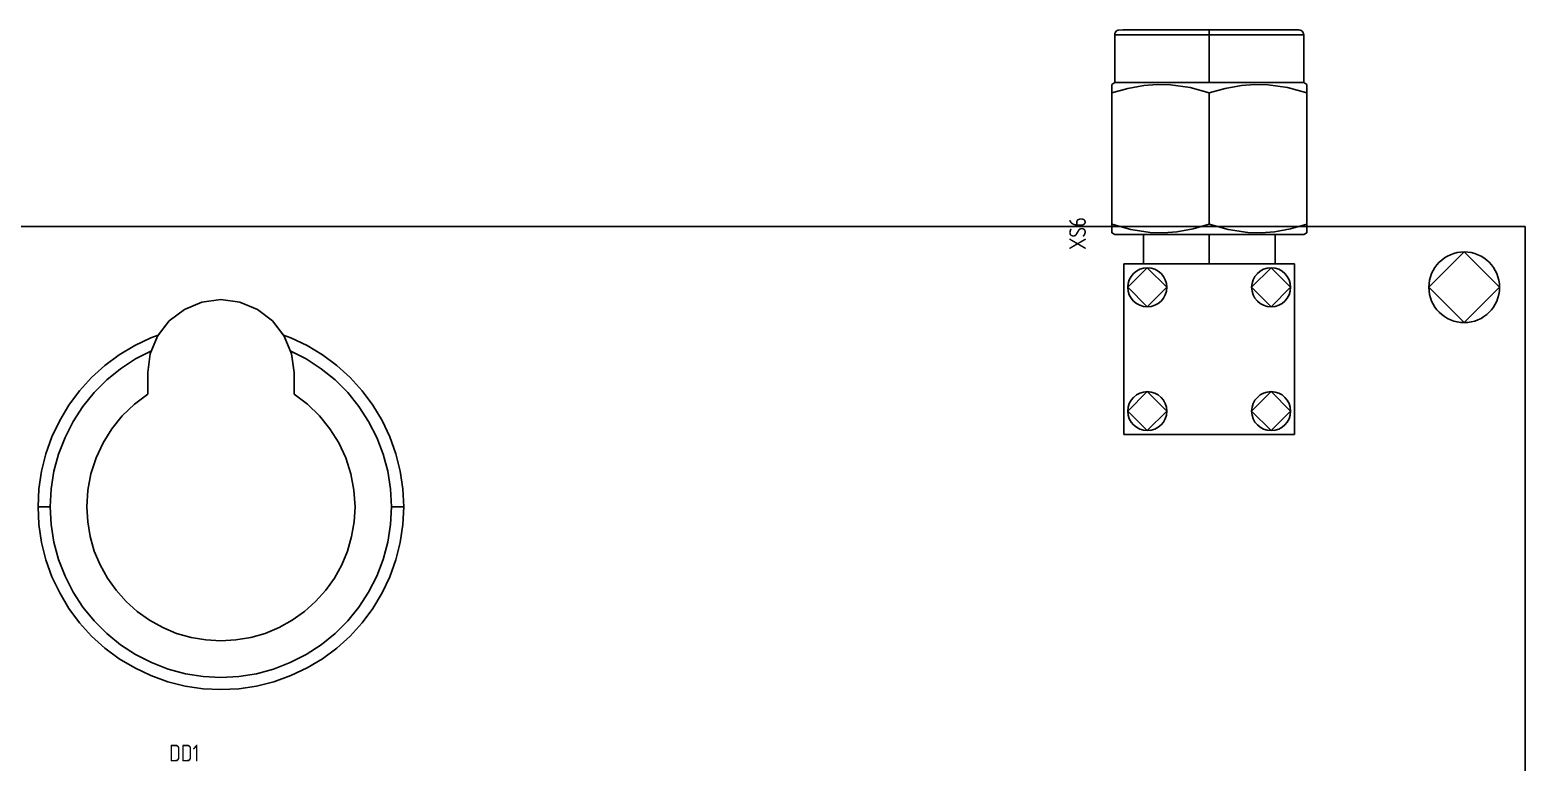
# Model space of a CAD drawing. Header units: inches. Extents: x 0 to 841, y -594 to 0.
# Drawn here: x 294.2 to 416.8, y -139.1 to -79 of the extents above; entities that cross this region are included whole.
import ezdxf

# ---------------------------------------------------------------- set-up
doc = ezdxf.new("R2010")
doc.units = ezdxf.units.IN
doc.header["$MEASUREMENT"] = 0
doc.styles.add('GOST type A0', font='GOST_A.TTF', dxfattribs={"height": 2.116667})

msp = doc.modelspace()

# ---------------------------------------------------------------- linework, layer by layer
at = {"color": 7, "true_color": 0xffffff}
for p, q in [((383.19, -79.33), (383.18, -79.43)), ((383.18, -79.43), (383.19, -79.33)), ((383.19, -79.33), (383.18, -79.43)), ((383.18, -79.43), (383.19, -79.33)), ((383.18, -79.43), (383.18, -83.35)), ((383.18, -79.43), (383.44, -79.43)), ((383.18, -79.43), (383.18, -83.35)), ((383.18, -79.43), (383.18, -83.35)), ((383.18, -79.43), (383.44, -79.43)), ((383.18, -79.43), (383.18, -83.35)), ((383.23, -79.23), (383.19, -79.33)), ((383.19, -79.33), (383.23, -79.23)), ((383.23, -79.23), (383.19, -79.33)), ((383.19, -79.33), (383.23, -79.23)), ((383.29, -79.15), (383.23, -79.23)), ((383.23, -79.23), (383.29, -79.15)), ((383.29, -79.15), (383.23, -79.23)), ((383.23, -79.23), (383.29, -79.15)), ((383.38, -79.09), (383.29, -79.15)), ((383.29, -79.15), (383.38, -79.09)), ((383.38, -79.09), (383.29, -79.15)), ((383.29, -79.15), (383.38, -79.09)), ((383.47, -79.05), (383.38, -79.09)), ((383.38, -79.09), (383.47, -79.05)), ((383.47, -79.05), (383.38, -79.09)), ((383.38, -79.09), (383.47, -79.05)), ((383.44, -79.43), (384.21, -79.43)), ((383.44, -79.43), (384.21, -79.43)), ((383.83, -79.03), (383.47, -79.05)), ((383.47, -79.05), (383.83, -79.03)), ((383.83, -79.03), (383.47, -79.05)), ((383.47, -79.05), (383.83, -79.03)), ((390.93, -79.03), (383.83, -79.03)), ((383.83, -79.03), (384.56, -79.03)), ((390.93, -79.03), (383.83, -79.03)), ((383.83, -79.03), (384.56, -79.03)), ((384.21, -79.43), (385.45, -79.43)), ((384.21, -79.43), (385.45, -79.43)), ((384.56, -79.03), (385.73, -79.03)), ((384.56, -79.03), (385.73, -79.03)), ((385.45, -79.43), (387.05, -79.43)), ((385.45, -79.43), (387.05, -79.43)), ((385.73, -79.03), (387.25, -79.03)), ((385.73, -79.03), (387.25, -79.03)), ((387.05, -79.43), (388.92, -79.43)), ((387.05, -79.43), (388.92, -79.43)), ((387.25, -79.03), (389.02, -79.03)), ((387.25, -79.03), (389.02, -79.03)), ((388.92, -79.43), (390.93, -79.43)), ((388.92, -79.43), (390.93, -79.43)), ((389.02, -79.03), (390.93, -79.03)), ((389.02, -79.03), (390.93, -79.03)), ((398.28, -79.03), (390.93, -79.03)), ((390.93, -79.03), (392.83, -79.03)), ((390.93, -79.05), (390.93, -79.03)), ((398.28, -79.03), (390.93, -79.03)), ((390.93, -79.03), (392.83, -79.03)), ((390.93, -79.05), (390.93, -79.03)), ((390.93, -79.09), (390.93, -79.05)), ((390.93, -79.09), (390.93, -79.05)), ((390.93, -79.15), (390.93, -79.09)), ((390.93, -79.15), (390.93, -79.09)), ((390.93, -79.23), (390.93, -79.15)), ((390.93, -79.23), (390.93, -79.15)), ((390.93, -79.33), (390.93, -79.23)), ((390.93, -79.33), (390.93, -79.23)), ((390.93, -79.43), (390.93, -79.33)), ((390.93, -79.43), (390.93, -79.33)), ((390.93, -79.43), (392.93, -79.43)), ((390.93, -83.35), (390.93, -79.43)), ((390.93, -79.43), (392.93, -79.43)), ((390.93, -83.35), (390.93, -79.43)), ((392.83, -79.03), (394.6, -79.03)), ((392.83, -79.03), (394.6, -79.03)), ((392.93, -79.43), (394.8, -79.43)), ((392.93, -79.43), (394.8, -79.43)), ((394.6, -79.03), (396.12, -79.03)), ((394.6, -79.03), (396.12, -79.03)), ((394.8, -79.43), (396.41, -79.43)), ((394.8, -79.43), (396.41, -79.43)), ((396.12, -79.03), (397.29, -79.03)), ((396.12, -79.03), (397.29, -79.03)), ((396.41, -79.43), (397.64, -79.43)), ((396.41, -79.43), (397.64, -79.43)), ((397.29, -79.03), (398.03, -79.03)), ((397.29, -79.03), (398.03, -79.03)), ((397.64, -79.43), (398.41, -79.43)), ((397.64, -79.43), (398.41, -79.43)), ((398.03, -79.03), (398.28, -79.03)), ((398.03, -79.03), (398.28, -79.03)), ((398.38, -79.05), (398.28, -79.03)), ((398.28, -79.03), (398.38, -79.05)), ((398.38, -79.05), (398.28, -79.03)), ((398.28, -79.03), (398.38, -79.05)), ((398.48, -79.09), (398.38, -79.05)), ((398.38, -79.05), (398.48, -79.09)), ((398.48, -79.09), (398.38, -79.05)), ((398.38, -79.05), (398.48, -79.09)), ((398.41, -79.43), (398.68, -79.43)), ((398.41, -79.43), (398.68, -79.43)), ((398.56, -79.15), (398.48, -79.09)), ((398.48, -79.09), (398.56, -79.15)), ((398.56, -79.15), (398.48, -79.09)), ((398.48, -79.09), (398.56, -79.15)), ((398.62, -79.23), (398.56, -79.15)), ((398.56, -79.15), (398.62, -79.23)), ((398.62, -79.23), (398.56, -79.15)), ((398.56, -79.15), (398.62, -79.23)), ((398.66, -79.33), (398.62, -79.23)), ((398.62, -79.23), (398.66, -79.33)), ((398.66, -79.33), (398.62, -79.23)), ((398.62, -79.23), (398.66, -79.33)), ((398.68, -79.43), (398.66, -79.33)), ((398.66, -79.33), (398.68, -79.43)), ((398.68, -79.43), (398.66, -79.33)), ((398.66, -79.33), (398.68, -79.43)), ((398.68, -83.35), (398.68, -79.43)), ((398.68, -83.35), (398.68, -79.43)), ((398.68, -83.35), (398.68, -79.43)), ((398.68, -83.35), (398.68, -79.43)), ((383.18, -83.35), (382.93, -83.5)), ((382.93, -83.5), (383.18, -83.35)), ((383.18, -83.35), (382.93, -83.5)), ((382.93, -83.5), (383.18, -83.35)), ((383.18, -83.35), (383.44, -83.35)), ((383.18, -83.35), (383.44, -83.35)), ((383.44, -83.35), (384.21, -83.35)), ((383.44, -83.35), (384.21, -83.35)), ((384.21, -83.35), (385.45, -83.35)), ((384.21, -83.35), (385.45, -83.35)), ((385.45, -83.35), (387.05, -83.35)), ((385.45, -83.35), (387.05, -83.35)), ((387.05, -83.35), (388.92, -83.35)), ((387.05, -83.35), (388.92, -83.35)), ((388.92, -83.35), (390.93, -83.35)), ((388.92, -83.35), (390.93, -83.35)), ((390.93, -83.35), (392.93, -83.35)), ((390.93, -83.35), (392.93, -83.35)), ((392.93, -83.35), (394.8, -83.35)), ((392.93, -83.35), (394.8, -83.35)), ((394.8, -83.35), (396.41, -83.35)), ((394.8, -83.35), (396.41, -83.35)), ((396.41, -83.35), (397.64, -83.35)), ((396.41, -83.35), (397.64, -83.35)), ((397.64, -83.35), (398.41, -83.35)), ((397.64, -83.35), (398.41, -83.35)), ((398.41, -83.35), (398.68, -83.35)), ((398.41, -83.35), (398.68, -83.35)), ((398.93, -83.5), (398.68, -83.35)), ((398.68, -83.35), (398.93, -83.5)), ((398.93, -83.5), (398.68, -83.35)), ((398.68, -83.35), (398.93, -83.5)), ((382.93, -83.5), (382.93, -84.21)), ((382.93, -83.5), (382.93, -83.55)), ((382.93, -83.5), (382.93, -84.21)), ((382.93, -83.5), (382.93, -83.55)), ((382.93, -83.55), (382.93, -83.69)), ((382.93, -83.55), (382.93, -83.69)), ((382.93, -83.69), (382.93, -83.92)), ((382.93, -83.69), (382.93, -83.92)), ((382.93, -84.21), (384.24, -83.83)), ((382.93, -84.21), (384.24, -83.83)), ((382.93, -83.92), (382.93, -84.21)), ((382.93, -83.92), (382.93, -84.21)), ((382.93, -84.21), (382.93, -94.97)), ((382.93, -94.97), (382.93, -84.21)), ((382.93, -84.21), (382.93, -94.97)), ((382.93, -94.97), (382.93, -84.21)), ((384.24, -83.83), (385.57, -83.59)), ((384.24, -83.83), (385.57, -83.59)), ((385.57, -83.59), (386.66, -83.5)), ((385.57, -83.59), (386.66, -83.5)), ((386.66, -83.5), (387.76, -83.53)), ((386.66, -83.5), (387.76, -83.53)), ((387.76, -83.53), (389.36, -83.77)), ((387.76, -83.53), (389.36, -83.77)), ((389.36, -83.77), (390.93, -84.21)), ((389.36, -83.77), (390.93, -84.21)), ((390.93, -84.21), (392.24, -83.83)), ((390.93, -84.21), (392.24, -83.83)), ((390.93, -84.21), (390.93, -94.97)), ((390.93, -84.21), (390.93, -94.97)), ((392.24, -83.83), (393.57, -83.59)), ((392.24, -83.83), (393.57, -83.59)), ((393.57, -83.59), (394.66, -83.5)), ((393.57, -83.59), (394.66, -83.5)), ((394.66, -83.5), (395.76, -83.53)), ((394.66, -83.5), (395.76, -83.53)), ((395.76, -83.53), (397.36, -83.77)), ((395.76, -83.53), (397.36, -83.77)), ((397.36, -83.77), (398.93, -84.21)), ((397.36, -83.77), (398.93, -84.21)), ((398.93, -84.21), (398.93, -83.5)), ((398.93, -83.5), (398.93, -83.55)), ((398.93, -84.21), (398.93, -83.5)), ((398.93, -83.5), (398.93, -83.55)), ((398.93, -83.55), (398.93, -83.69)), ((398.93, -83.55), (398.93, -83.69)), ((398.93, -83.69), (398.93, -83.92)), ((398.93, -83.69), (398.93, -83.92)), ((398.93, -83.92), (398.93, -84.21)), ((398.93, -83.92), (398.93, -84.21)), ((398.93, -94.97), (398.93, -84.21)), ((398.93, -94.97), (398.93, -84.21)), ((398.93, -94.97), (398.93, -84.21)), ((398.93, -94.97), (398.93, -84.21)), ((382.93, -94.97), (382.93, -95.27)), ((382.93, -95.27), (382.93, -94.97)), ((382.93, -94.97), (384.49, -95.41)), ((382.93, -94.97), (382.93, -95.27)), ((382.93, -95.27), (382.93, -94.97)), ((382.93, -94.97), (384.49, -95.41)), ((382.93, -95.27), (382.93, -95.64)), ((382.93, -95.27), (382.93, -95.5)), ((382.93, -95.27), (382.93, -95.64)), ((382.93, -95.27), (382.93, -95.5)), ((382.93, -95.5), (382.93, -95.64)), ((382.93, -95.5), (382.93, -95.64)), ((382.93, -95.64), (382.93, -95.69)), ((382.93, -95.69), (382.93, -95.64)), ((382.93, -95.64), (382.93, -95.69)), ((382.93, -95.69), (382.93, -95.64)), ((384.49, -95.41), (386.09, -95.66)), ((384.49, -95.41), (386.09, -95.66)), ((386.09, -95.66), (387.19, -95.69)), ((386.09, -95.66), (387.19, -95.69)), ((387.19, -95.69), (388.28, -95.6)), ((387.19, -95.69), (388.28, -95.6)), ((388.28, -95.6), (389.61, -95.35)), ((388.28, -95.6), (389.61, -95.35)), ((389.61, -95.35), (390.93, -94.97)), ((389.61, -95.35), (390.93, -94.97)), ((390.93, -94.97), (392.49, -95.41)), ((390.93, -94.97), (392.49, -95.41)), ((392.49, -95.41), (394.09, -95.66)), ((392.49, -95.41), (394.09, -95.66)), ((394.09, -95.66), (395.19, -95.69)), ((394.09, -95.66), (395.19, -95.69)), ((395.19, -95.69), (396.28, -95.6)), ((395.19, -95.69), (396.28, -95.6)), ((396.28, -95.6), (397.61, -95.35)), ((396.28, -95.6), (397.61, -95.35)), ((397.61, -95.35), (398.93, -94.97)), ((397.61, -95.35), (398.93, -94.97)), ((398.93, -95.64), (398.93, -94.97)), ((398.93, -94.97), (398.93, -95.27)), ((398.93, -95.64), (398.93, -94.97)), ((398.93, -94.97), (398.93, -95.27)), ((398.93, -95.27), (398.93, -95.5)), ((398.93, -95.27), (398.93, -95.5)), ((398.93, -95.5), (398.93, -95.64)), ((398.93, -95.5), (398.93, -95.64)), ((398.93, -95.69), (398.93, -95.64)), ((398.93, -95.69), (398.93, -95.64)), ((398.93, -95.69), (398.93, -95.64)), ((398.93, -95.69), (398.93, -95.64)), ((382.93, -95.69), (383.18, -95.83)), ((382.93, -95.69), (383.18, -95.83)), ((382.93, -95.69), (383.18, -95.83)), ((382.93, -95.69), (383.18, -95.83)), ((383.18, -95.83), (385.53, -95.83)), ((383.18, -95.83), (383.44, -95.83)), ((383.18, -95.83), (385.53, -95.83)), ((383.18, -95.83), (383.44, -95.83)), ((383.44, -95.83), (384.21, -95.83)), ((383.44, -95.83), (384.21, -95.83)), ((384.21, -95.83), (385.45, -95.83)), ((384.21, -95.83), (385.45, -95.83)), ((385.45, -95.83), (387.05, -95.83)), ((385.45, -95.83), (387.05, -95.83)), ((385.53, -95.83), (385.53, -98.23)), ((385.53, -95.83), (385.53, -98.23)), ((385.53, -95.83), (385.53, -98.23)), ((385.53, -95.83), (385.53, -98.23)), ((387.05, -95.83), (388.92, -95.83)), ((387.05, -95.83), (388.92, -95.83)), ((388.92, -95.83), (390.93, -95.83)), ((388.92, -95.83), (390.93, -95.83)), ((390.93, -95.83), (392.93, -95.83)), ((390.93, -98.23), (390.93, -95.83)), ((390.93, -95.83), (392.93, -95.83)), ((390.93, -98.23), (390.93, -95.83)), ((392.93, -95.83), (394.8, -95.83)), ((392.93, -95.83), (394.8, -95.83)), ((394.8, -95.83), (396.41, -95.83)), ((394.8, -95.83), (396.41, -95.83)), ((396.33, -98.23), (396.33, -95.83)), ((396.33, -95.83), (398.68, -95.83)), ((396.33, -98.23), (396.33, -95.83)), ((396.33, -98.23), (396.33, -95.83)), ((396.33, -95.83), (398.68, -95.83)), ((396.33, -98.23), (396.33, -95.83)), ((396.41, -95.83), (397.64, -95.83)), ((396.41, -95.83), (397.64, -95.83)), ((397.64, -95.83), (398.41, -95.83)), ((397.64, -95.83), (398.41, -95.83)), ((398.41, -95.83), (398.68, -95.83)), ((398.41, -95.83), (398.68, -95.83)), ((398.68, -95.83), (398.93, -95.69)), ((398.68, -95.83), (398.93, -95.69)), ((398.68, -95.83), (398.93, -95.69)), ((398.68, -95.83), (398.93, -95.69)), ((385.53, -98.23), (383.93, -98.23)), ((383.93, -98.23), (383.93, -112.23)), ((383.93, -112.23), (383.93, -98.23)), ((383.93, -98.23), (397.93, -98.23)), ((385.53, -98.23), (383.93, -98.23)), ((383.93, -98.23), (383.93, -112.23)), ((383.93, -112.23), (383.93, -98.23)), ((383.93, -98.23), (397.93, -98.23)), ((397.93, -98.23), (396.33, -98.23)), ((397.93, -98.23), (396.33, -98.23)), ((397.93, -112.23), (397.93, -98.23)), ((397.93, -112.23), (397.93, -98.23)), ((397.93, -112.23), (397.93, -98.23)), ((397.93, -112.23), (397.93, -98.23)), ((308.29, -101.36), (306.85, -101.96)), ((306.85, -101.96), (308.29, -101.36)), ((309.85, -101.15), (308.29, -101.36)), ((308.29, -101.36), (309.85, -101.15)), ((311.4, -101.36), (309.85, -101.15)), ((309.85, -101.15), (311.4, -101.36)), ((312.85, -101.96), (311.4, -101.36)), ((311.4, -101.36), (312.85, -101.96)), ((304.65, -104.15), (305.6, -102.91)), ((305.6, -102.91), (304.71, -104.08)), ((306.85, -101.96), (305.6, -102.91)), ((305.6, -102.91), (306.85, -101.96)), ((314.09, -102.91), (312.85, -101.96)), ((312.85, -101.96), (314.09, -102.91)), ((314.99, -104.08), (314.09, -102.91)), ((314.09, -102.91), (315.04, -104.15)), ((304.05, -105.6), (304.65, -104.15)), ((304.71, -104.08), (304.11, -104.3)), ((304.11, -104.3), (304.71, -104.08)), ((315.59, -104.3), (314.99, -104.08)), ((314.99, -104.08), (315.59, -104.3)), ((315.04, -104.15), (315.64, -105.6)), ((302.78, -104.93), (301.51, -105.68)), ((301.51, -105.68), (302.78, -104.93)), ((304.11, -104.3), (302.78, -104.93)), ((302.78, -104.93), (304.11, -104.3)), ((302.85, -106.03), (304.15, -105.37)), ((315.54, -105.37), (316.85, -106.03)), ((316.92, -104.93), (315.59, -104.3)), ((315.59, -104.3), (316.92, -104.93)), ((318.18, -105.68), (316.92, -104.93)), ((316.92, -104.93), (318.18, -105.68)), ((300.33, -106.56), (299.24, -107.55)), ((299.24, -107.55), (300.33, -106.56)), ((301.51, -105.68), (300.33, -106.56)), ((300.33, -106.56), (301.51, -105.68)), ((301.62, -106.83), (302.85, -106.03)), ((303.85, -107.15), (304.05, -105.6)), ((315.64, -105.6), (315.85, -107.15)), ((316.85, -106.03), (318.08, -106.83)), ((319.36, -106.56), (318.18, -105.68)), ((318.18, -105.68), (319.36, -106.56)), ((320.45, -107.55), (319.36, -106.56)), ((319.36, -106.56), (320.45, -107.55)), ((299.24, -107.55), (298.25, -108.64)), ((298.25, -108.64), (299.24, -107.55)), ((299.44, -108.79), (300.48, -107.75)), ((300.48, -107.75), (301.62, -106.83)), ((303.85, -107.15), (303.85, -108.93)), ((315.85, -107.15), (315.85, -108.93)), ((318.08, -106.83), (319.21, -107.75)), ((319.21, -107.75), (320.25, -108.79)), ((321.44, -108.64), (320.45, -107.55)), ((320.45, -107.55), (321.44, -108.64)), ((298.25, -108.64), (297.37, -109.82)), ((297.37, -109.82), (298.25, -108.64)), ((298.52, -109.92), (299.44, -108.79)), ((302.75, -109.75), (303.85, -108.93)), ((315.85, -108.93), (316.94, -109.75)), ((320.25, -108.79), (321.17, -109.92)), ((322.32, -109.82), (321.44, -108.64)), ((321.44, -108.64), (322.32, -109.82)), ((297.37, -109.82), (296.62, -111.08)), ((296.62, -111.08), (297.37, -109.82)), ((297.72, -111.15), (298.52, -109.92)), ((301.76, -110.69), (302.75, -109.75)), ((316.94, -109.75), (317.93, -110.69)), ((321.17, -109.92), (321.97, -111.15)), ((323.07, -111.08), (322.32, -109.82)), ((322.32, -109.82), (323.07, -111.08)), ((296.62, -111.08), (295.99, -112.41)), ((295.99, -112.41), (296.62, -111.08)), ((297.06, -112.46), (297.72, -111.15)), ((300.9, -111.75), (301.76, -110.69)), ((317.93, -110.69), (318.79, -111.75)), ((321.97, -111.15), (322.64, -112.46)), ((323.7, -112.41), (323.07, -111.08)), ((323.07, -111.08), (323.7, -112.41)), ((295.99, -112.41), (295.49, -113.8)), ((295.49, -113.8), (295.99, -112.41)), ((296.53, -113.83), (297.06, -112.46)), ((300.18, -112.91), (300.9, -111.75)), ((318.79, -111.75), (319.52, -112.91)), ((322.64, -112.46), (323.16, -113.83)), ((324.2, -113.8), (323.7, -112.41)), ((323.7, -112.41), (324.2, -113.8)), ((383.93, -112.23), (397.93, -112.23)), ((383.93, -112.23), (397.93, -112.23)), ((383.93, -112.23), (397.93, -112.23)), ((383.93, -112.23), (397.93, -112.23)), ((295.49, -113.8), (295.13, -115.23)), ((295.13, -115.23), (295.49, -113.8)), ((296.15, -115.24), (296.53, -113.83)), ((299.6, -114.15), (300.18, -112.91)), ((319.52, -112.91), (320.09, -114.15)), ((323.16, -113.83), (323.54, -115.24)), ((324.56, -115.23), (324.2, -113.8)), ((324.2, -113.8), (324.56, -115.23)), ((295.13, -115.23), (294.92, -116.68)), ((294.92, -116.68), (295.13, -115.23)), ((295.92, -116.69), (296.15, -115.24)), ((299.18, -115.45), (299.6, -114.15)), ((320.09, -114.15), (320.51, -115.45)), ((323.54, -115.24), (323.77, -116.69)), ((324.77, -116.68), (324.56, -115.23)), ((324.56, -115.23), (324.77, -116.68)), ((298.93, -116.79), (299.18, -115.45)), ((320.51, -115.45), (320.76, -116.79)), ((294.92, -116.68), (294.85, -118.15)), ((294.85, -118.15), (294.92, -116.68)), ((295.85, -118.15), (295.92, -116.69)), ((298.85, -118.15), (298.93, -116.79)), ((320.76, -116.79), (320.85, -118.15)), ((323.77, -116.69), (323.85, -118.15)), ((324.85, -118.15), (324.77, -116.68)), ((324.77, -116.68), (324.85, -118.15)), ((294.85, -118.15), (294.92, -119.62)), ((294.85, -118.15), (294.92, -119.62)), ((294.85, -118.15), (294.88, -118.15)), ((294.88, -118.15), (294.98, -118.15)), ((294.98, -118.15), (295.14, -118.15)), ((295.14, -118.15), (295.35, -118.15)), ((295.35, -118.15), (295.59, -118.15)), ((295.59, -118.15), (295.85, -118.15)), ((295.85, -118.15), (295.92, -119.62)), ((298.85, -118.15), (298.92, -119.39)), ((320.78, -119.39), (320.85, -118.15)), ((323.77, -119.62), (323.85, -118.15)), ((323.85, -118.15), (324.1, -118.15)), ((324.1, -118.15), (324.35, -118.15)), ((324.35, -118.15), (324.55, -118.15)), ((324.55, -118.15), (324.71, -118.15)), ((324.71, -118.15), (324.81, -118.15)), ((324.77, -119.62), (324.85, -118.15)), ((324.77, -119.62), (324.85, -118.15)), ((324.81, -118.15), (324.85, -118.15)), ((294.92, -119.62), (295.13, -121.08)), ((294.92, -119.62), (295.13, -121.08)), ((295.92, -119.62), (296.15, -121.06)), ((298.92, -119.39), (299.12, -120.6)), ((320.57, -120.6), (320.78, -119.39)), ((323.54, -121.06), (323.77, -119.62)), ((324.56, -121.08), (324.77, -119.62)), ((324.56, -121.08), (324.77, -119.62)), ((295.13, -121.08), (295.49, -122.51)), ((295.13, -121.08), (295.49, -122.51)), ((296.15, -121.06), (296.53, -122.48)), ((299.12, -120.6), (299.46, -121.79)), ((320.23, -121.79), (320.57, -120.6)), ((323.16, -122.48), (323.54, -121.06)), ((324.2, -122.51), (324.56, -121.08)), ((324.2, -122.51), (324.56, -121.08)), ((295.49, -122.51), (295.99, -123.89)), ((295.49, -122.51), (295.99, -123.89)), ((296.53, -122.48), (297.06, -123.85)), ((299.46, -121.79), (299.94, -122.93)), ((319.76, -122.93), (320.23, -121.79)), ((322.64, -123.85), (323.16, -122.48)), ((323.7, -123.89), (324.2, -122.51)), ((323.7, -123.89), (324.2, -122.51)), ((295.99, -123.89), (296.62, -125.22)), ((295.99, -123.89), (296.62, -125.22)), ((297.06, -123.85), (297.72, -125.15)), ((299.94, -122.93), (300.53, -124.01)), ((319.16, -124.01), (319.76, -122.93)), ((321.97, -125.15), (322.64, -123.85)), ((323.07, -125.22), (323.7, -123.89)), ((323.07, -125.22), (323.7, -123.89)), ((300.53, -124.01), (301.25, -125.01)), ((301.25, -125.01), (302.07, -125.93)), ((317.62, -125.93), (318.45, -125.01)), ((318.45, -125.01), (319.16, -124.01)), ((296.62, -125.22), (297.37, -126.49)), ((296.62, -125.22), (297.37, -126.49)), ((297.72, -125.15), (298.52, -126.38)), ((302.07, -125.93), (302.99, -126.75)), ((316.7, -126.75), (317.62, -125.93)), ((321.17, -126.38), (321.97, -125.15)), ((322.32, -126.49), (323.07, -125.22)), ((322.32, -126.49), (323.07, -125.22)), ((297.37, -126.49), (298.25, -127.67)), ((297.37, -126.49), (298.25, -127.67)), ((298.52, -126.38), (299.44, -127.52)), ((299.44, -127.52), (300.48, -128.56)), ((302.99, -126.75), (303.99, -127.47)), ((303.99, -127.47), (305.07, -128.06)), ((314.62, -128.06), (315.7, -127.47)), ((315.7, -127.47), (316.7, -126.75)), ((319.21, -128.56), (320.25, -127.52)), ((320.25, -127.52), (321.17, -126.38)), ((321.44, -127.67), (322.32, -126.49)), ((321.44, -127.67), (322.32, -126.49)), ((298.25, -127.67), (299.24, -128.76)), ((298.25, -127.67), (299.24, -128.76)), ((299.24, -128.76), (300.33, -129.75)), ((299.24, -128.76), (300.33, -129.75)), ((300.48, -128.56), (301.62, -129.48)), ((305.07, -128.06), (306.21, -128.54)), ((306.21, -128.54), (307.4, -128.88)), ((312.29, -128.88), (313.48, -128.54)), ((313.48, -128.54), (314.62, -128.06)), ((318.08, -129.48), (319.21, -128.56)), ((319.36, -129.75), (320.45, -128.76)), ((319.36, -129.75), (320.45, -128.76)), ((320.45, -128.76), (321.44, -127.67)), ((320.45, -128.76), (321.44, -127.67)), ((300.33, -129.75), (301.51, -130.63)), ((300.33, -129.75), (301.51, -130.63)), ((301.62, -129.48), (302.85, -130.28)), ((307.4, -128.88), (308.61, -129.08)), ((308.61, -129.08), (309.85, -129.15)), ((309.85, -129.15), (311.08, -129.08)), ((311.08, -129.08), (312.29, -128.88)), ((316.85, -130.28), (318.08, -129.48)), ((318.18, -130.63), (319.36, -129.75)), ((318.18, -130.63), (319.36, -129.75)), ((301.51, -130.63), (302.78, -131.38)), ((301.51, -130.63), (302.78, -131.38)), ((302.85, -130.28), (304.15, -130.94)), ((304.15, -130.94), (305.52, -131.47)), ((314.17, -131.47), (315.54, -130.94)), ((315.54, -130.94), (316.85, -130.28)), ((316.92, -131.38), (318.18, -130.63)), ((316.92, -131.38), (318.18, -130.63)), ((302.78, -131.38), (304.11, -132.01)), ((302.78, -131.38), (304.11, -132.01)), ((304.11, -132.01), (305.49, -132.51)), ((304.11, -132.01), (305.49, -132.51)), ((305.52, -131.47), (306.94, -131.85)), ((306.94, -131.85), (308.38, -132.08)), ((308.38, -132.08), (309.85, -132.15)), ((309.85, -132.15), (311.31, -132.08)), ((311.31, -132.08), (312.76, -131.85)), ((312.76, -131.85), (314.17, -131.47)), ((314.2, -132.51), (315.59, -132.01)), ((314.2, -132.51), (315.59, -132.01)), ((315.59, -132.01), (316.92, -131.38)), ((315.59, -132.01), (316.92, -131.38)), ((305.49, -132.51), (306.92, -132.87)), ((305.49, -132.51), (306.92, -132.87)), ((306.92, -132.87), (308.38, -133.08)), ((306.92, -132.87), (308.38, -133.08)), ((308.38, -133.08), (309.85, -133.15)), ((308.38, -133.08), (309.85, -133.15)), ((309.85, -133.15), (311.32, -133.08)), ((309.85, -133.15), (311.32, -133.08)), ((311.32, -133.08), (312.77, -132.87)), ((311.32, -133.08), (312.77, -132.87)), ((312.77, -132.87), (314.2, -132.51)), ((312.77, -132.87), (314.2, -132.51))]:
    msp.add_line(p, q, dxfattribs=at)
at = {"color": 18, "true_color": 0x000000}
for p, q in [((383.19, -79.33), (383.18, -79.43)), ((383.18, -79.43), (383.19, -79.33)), ((383.19, -79.33), (383.18, -79.43)), ((383.18, -79.43), (383.19, -79.33)), ((383.18, -79.43), (383.18, -83.35)), ((383.18, -79.43), (383.44, -79.43)), ((383.18, -79.43), (383.18, -83.35)), ((383.18, -79.43), (383.18, -83.35)), ((383.18, -79.43), (383.44, -79.43)), ((383.18, -79.43), (383.18, -83.35)), ((383.23, -79.23), (383.19, -79.33)), ((383.19, -79.33), (383.23, -79.23)), ((383.23, -79.23), (383.19, -79.33)), ((383.19, -79.33), (383.23, -79.23)), ((383.29, -79.15), (383.23, -79.23)), ((383.23, -79.23), (383.29, -79.15)), ((383.29, -79.15), (383.23, -79.23)), ((383.23, -79.23), (383.29, -79.15)), ((383.38, -79.09), (383.29, -79.15)), ((383.29, -79.15), (383.38, -79.09)), ((383.38, -79.09), (383.29, -79.15)), ((383.29, -79.15), (383.38, -79.09)), ((383.47, -79.05), (383.38, -79.09)), ((383.38, -79.09), (383.47, -79.05)), ((383.47, -79.05), (383.38, -79.09)), ((383.38, -79.09), (383.47, -79.05)), ((383.44, -79.43), (384.21, -79.43)), ((383.44, -79.43), (384.21, -79.43)), ((383.83, -79.03), (383.47, -79.05)), ((383.47, -79.05), (383.83, -79.03)), ((383.83, -79.03), (383.47, -79.05)), ((383.47, -79.05), (383.83, -79.03)), ((390.93, -79.03), (383.83, -79.03)), ((383.83, -79.03), (384.56, -79.03)), ((390.93, -79.03), (383.83, -79.03)), ((383.83, -79.03), (384.56, -79.03)), ((384.21, -79.43), (385.45, -79.43)), ((384.21, -79.43), (385.45, -79.43)), ((384.56, -79.03), (385.73, -79.03)), ((384.56, -79.03), (385.73, -79.03)), ((385.45, -79.43), (387.05, -79.43)), ((385.45, -79.43), (387.05, -79.43)), ((385.73, -79.03), (387.25, -79.03)), ((385.73, -79.03), (387.25, -79.03)), ((387.05, -79.43), (388.92, -79.43)), ((387.05, -79.43), (388.92, -79.43)), ((387.25, -79.03), (389.02, -79.03)), ((387.25, -79.03), (389.02, -79.03)), ((388.92, -79.43), (390.93, -79.43)), ((388.92, -79.43), (390.93, -79.43)), ((389.02, -79.03), (390.93, -79.03)), ((389.02, -79.03), (390.93, -79.03)), ((398.28, -79.03), (390.93, -79.03)), ((390.93, -79.03), (392.83, -79.03)), ((390.93, -79.05), (390.93, -79.03)), ((398.28, -79.03), (390.93, -79.03)), ((390.93, -79.03), (392.83, -79.03)), ((390.93, -79.05), (390.93, -79.03)), ((390.93, -79.09), (390.93, -79.05)), ((390.93, -79.09), (390.93, -79.05)), ((390.93, -79.15), (390.93, -79.09)), ((390.93, -79.15), (390.93, -79.09)), ((390.93, -79.23), (390.93, -79.15)), ((390.93, -79.23), (390.93, -79.15)), ((390.93, -79.33), (390.93, -79.23)), ((390.93, -79.33), (390.93, -79.23)), ((390.93, -79.43), (390.93, -79.33)), ((390.93, -79.43), (390.93, -79.33)), ((390.93, -79.43), (392.93, -79.43)), ((390.93, -83.35), (390.93, -79.43)), ((390.93, -79.43), (392.93, -79.43)), ((390.93, -83.35), (390.93, -79.43)), ((392.83, -79.03), (394.6, -79.03)), ((392.83, -79.03), (394.6, -79.03)), ((392.93, -79.43), (394.8, -79.43)), ((392.93, -79.43), (394.8, -79.43)), ((394.6, -79.03), (396.12, -79.03)), ((394.6, -79.03), (396.12, -79.03)), ((394.8, -79.43), (396.41, -79.43)), ((394.8, -79.43), (396.41, -79.43)), ((396.12, -79.03), (397.29, -79.03)), ((396.12, -79.03), (397.29, -79.03)), ((396.41, -79.43), (397.64, -79.43)), ((396.41, -79.43), (397.64, -79.43)), ((397.29, -79.03), (398.03, -79.03)), ((397.29, -79.03), (398.03, -79.03)), ((397.64, -79.43), (398.41, -79.43)), ((397.64, -79.43), (398.41, -79.43)), ((398.03, -79.03), (398.28, -79.03)), ((398.03, -79.03), (398.28, -79.03)), ((398.38, -79.05), (398.28, -79.03)), ((398.28, -79.03), (398.38, -79.05)), ((398.38, -79.05), (398.28, -79.03)), ((398.28, -79.03), (398.38, -79.05)), ((398.48, -79.09), (398.38, -79.05)), ((398.38, -79.05), (398.48, -79.09)), ((398.48, -79.09), (398.38, -79.05)), ((398.38, -79.05), (398.48, -79.09)), ((398.41, -79.43), (398.68, -79.43)), ((398.41, -79.43), (398.68, -79.43)), ((398.56, -79.15), (398.48, -79.09)), ((398.48, -79.09), (398.56, -79.15)), ((398.56, -79.15), (398.48, -79.09)), ((398.48, -79.09), (398.56, -79.15)), ((398.62, -79.23), (398.56, -79.15)), ((398.56, -79.15), (398.62, -79.23)), ((398.62, -79.23), (398.56, -79.15)), ((398.56, -79.15), (398.62, -79.23)), ((398.66, -79.33), (398.62, -79.23)), ((398.62, -79.23), (398.66, -79.33)), ((398.66, -79.33), (398.62, -79.23)), ((398.62, -79.23), (398.66, -79.33)), ((398.68, -79.43), (398.66, -79.33)), ((398.66, -79.33), (398.68, -79.43)), ((398.68, -79.43), (398.66, -79.33)), ((398.66, -79.33), (398.68, -79.43)), ((398.68, -83.35), (398.68, -79.43)), ((398.68, -83.35), (398.68, -79.43)), ((398.68, -83.35), (398.68, -79.43)), ((398.68, -83.35), (398.68, -79.43)), ((383.18, -83.35), (382.93, -83.5)), ((382.93, -83.5), (383.18, -83.35)), ((383.18, -83.35), (382.93, -83.5)), ((382.93, -83.5), (383.18, -83.35)), ((383.18, -83.35), (383.44, -83.35)), ((383.18, -83.35), (383.44, -83.35)), ((383.44, -83.35), (384.21, -83.35)), ((383.44, -83.35), (384.21, -83.35)), ((384.21, -83.35), (385.45, -83.35)), ((384.21, -83.35), (385.45, -83.35)), ((385.45, -83.35), (387.05, -83.35)), ((385.45, -83.35), (387.05, -83.35)), ((387.05, -83.35), (388.92, -83.35)), ((387.05, -83.35), (388.92, -83.35)), ((388.92, -83.35), (390.93, -83.35)), ((388.92, -83.35), (390.93, -83.35)), ((390.93, -83.35), (392.93, -83.35)), ((390.93, -83.35), (392.93, -83.35)), ((392.93, -83.35), (394.8, -83.35)), ((392.93, -83.35), (394.8, -83.35)), ((394.8, -83.35), (396.41, -83.35)), ((394.8, -83.35), (396.41, -83.35)), ((396.41, -83.35), (397.64, -83.35)), ((396.41, -83.35), (397.64, -83.35)), ((397.64, -83.35), (398.41, -83.35)), ((397.64, -83.35), (398.41, -83.35)), ((398.41, -83.35), (398.68, -83.35)), ((398.41, -83.35), (398.68, -83.35)), ((398.93, -83.5), (398.68, -83.35)), ((398.68, -83.35), (398.93, -83.5)), ((398.93, -83.5), (398.68, -83.35)), ((398.68, -83.35), (398.93, -83.5)), ((382.93, -83.5), (382.93, -84.21)), ((382.93, -83.5), (382.93, -83.55)), ((382.93, -83.5), (382.93, -84.21)), ((382.93, -83.5), (382.93, -83.55)), ((382.93, -83.55), (382.93, -83.69)), ((382.93, -83.55), (382.93, -83.69)), ((382.93, -83.69), (382.93, -83.92)), ((382.93, -83.69), (382.93, -83.92)), ((382.93, -84.21), (384.24, -83.83)), ((382.93, -84.21), (384.24, -83.83)), ((382.93, -83.92), (382.93, -84.21)), ((382.93, -83.92), (382.93, -84.21)), ((382.93, -84.21), (382.93, -94.97)), ((382.93, -94.97), (382.93, -84.21)), ((382.93, -84.21), (382.93, -94.97)), ((382.93, -94.97), (382.93, -84.21)), ((384.24, -83.83), (385.57, -83.59)), ((384.24, -83.83), (385.57, -83.59)), ((385.57, -83.59), (386.66, -83.5)), ((385.57, -83.59), (386.66, -83.5)), ((386.66, -83.5), (387.76, -83.53)), ((386.66, -83.5), (387.76, -83.53)), ((387.76, -83.53), (389.36, -83.77)), ((387.76, -83.53), (389.36, -83.77)), ((389.36, -83.77), (390.93, -84.21)), ((389.36, -83.77), (390.93, -84.21)), ((390.93, -84.21), (392.24, -83.83)), ((390.93, -84.21), (392.24, -83.83)), ((390.93, -84.21), (390.93, -94.97)), ((390.93, -84.21), (390.93, -94.97)), ((392.24, -83.83), (393.57, -83.59)), ((392.24, -83.83), (393.57, -83.59)), ((393.57, -83.59), (394.66, -83.5)), ((393.57, -83.59), (394.66, -83.5)), ((394.66, -83.5), (395.76, -83.53)), ((394.66, -83.5), (395.76, -83.53)), ((395.76, -83.53), (397.36, -83.77)), ((395.76, -83.53), (397.36, -83.77)), ((397.36, -83.77), (398.93, -84.21)), ((397.36, -83.77), (398.93, -84.21)), ((398.93, -84.21), (398.93, -83.5)), ((398.93, -83.5), (398.93, -83.55)), ((398.93, -84.21), (398.93, -83.5)), ((398.93, -83.5), (398.93, -83.55)), ((398.93, -83.55), (398.93, -83.69)), ((398.93, -83.55), (398.93, -83.69)), ((398.93, -83.69), (398.93, -83.92)), ((398.93, -83.69), (398.93, -83.92)), ((398.93, -83.92), (398.93, -84.21)), ((398.93, -83.92), (398.93, -84.21)), ((398.93, -94.97), (398.93, -84.21)), ((398.93, -94.97), (398.93, -84.21)), ((398.93, -94.97), (398.93, -84.21)), ((398.93, -94.97), (398.93, -84.21)), ((416.85, -95.15), (196.65, -95.15)), ((382.93, -94.97), (382.93, -95.27)), ((382.93, -95.27), (382.93, -94.97)), ((382.93, -94.97), (384.49, -95.41)), ((382.93, -94.97), (382.93, -95.27)), ((382.93, -95.27), (382.93, -94.97)), ((382.93, -94.97), (384.49, -95.41)), ((382.93, -95.27), (382.93, -95.64)), ((382.93, -95.27), (382.93, -95.5)), ((382.93, -95.27), (382.93, -95.64)), ((382.93, -95.27), (382.93, -95.5)), ((382.93, -95.5), (382.93, -95.64)), ((382.93, -95.5), (382.93, -95.64)), ((382.93, -95.64), (382.93, -95.69)), ((382.93, -95.69), (382.93, -95.64)), ((382.93, -95.64), (382.93, -95.69)), ((382.93, -95.69), (382.93, -95.64)), ((384.49, -95.41), (386.09, -95.66)), ((384.49, -95.41), (386.09, -95.66)), ((386.09, -95.66), (387.19, -95.69)), ((386.09, -95.66), (387.19, -95.69)), ((387.19, -95.69), (388.28, -95.6)), ((387.19, -95.69), (388.28, -95.6)), ((388.28, -95.6), (389.61, -95.35)), ((388.28, -95.6), (389.61, -95.35)), ((389.61, -95.35), (390.93, -94.97)), ((389.61, -95.35), (390.93, -94.97)), ((390.93, -94.97), (392.49, -95.41)), ((390.93, -94.97), (392.49, -95.41)), ((392.49, -95.41), (394.09, -95.66)), ((392.49, -95.41), (394.09, -95.66)), ((394.09, -95.66), (395.19, -95.69)), ((394.09, -95.66), (395.19, -95.69)), ((395.19, -95.69), (396.28, -95.6)), ((395.19, -95.69), (396.28, -95.6)), ((396.28, -95.6), (397.61, -95.35)), ((396.28, -95.6), (397.61, -95.35)), ((397.61, -95.35), (398.93, -94.97)), ((397.61, -95.35), (398.93, -94.97)), ((398.93, -95.64), (398.93, -94.97)), ((398.93, -94.97), (398.93, -95.27)), ((398.93, -95.64), (398.93, -94.97)), ((398.93, -94.97), (398.93, -95.27)), ((398.93, -95.27), (398.93, -95.5)), ((398.93, -95.27), (398.93, -95.5)), ((398.93, -95.5), (398.93, -95.64)), ((398.93, -95.5), (398.93, -95.64)), ((398.93, -95.69), (398.93, -95.64)), ((398.93, -95.69), (398.93, -95.64)), ((398.93, -95.69), (398.93, -95.64)), ((398.93, -95.69), (398.93, -95.64)), ((416.85, -455.35), (416.85, -95.15)), ((382.93, -95.69), (383.18, -95.83)), ((382.93, -95.69), (383.18, -95.83)), ((382.93, -95.69), (383.18, -95.83)), ((382.93, -95.69), (383.18, -95.83)), ((383.18, -95.83), (385.53, -95.83)), ((383.18, -95.83), (383.44, -95.83)), ((383.18, -95.83), (385.53, -95.83)), ((383.18, -95.83), (383.44, -95.83)), ((383.44, -95.83), (384.21, -95.83)), ((383.44, -95.83), (384.21, -95.83)), ((384.21, -95.83), (385.45, -95.83)), ((384.21, -95.83), (385.45, -95.83)), ((385.45, -95.83), (387.05, -95.83)), ((385.45, -95.83), (387.05, -95.83)), ((385.53, -95.83), (385.53, -98.23)), ((385.53, -95.83), (385.53, -98.23)), ((385.53, -95.83), (385.53, -98.23)), ((385.53, -95.83), (385.53, -98.23)), ((387.05, -95.83), (388.92, -95.83)), ((387.05, -95.83), (388.92, -95.83)), ((388.92, -95.83), (390.93, -95.83)), ((388.92, -95.83), (390.93, -95.83)), ((390.93, -95.83), (392.93, -95.83)), ((390.93, -98.23), (390.93, -95.83)), ((390.93, -95.83), (392.93, -95.83)), ((390.93, -98.23), (390.93, -95.83)), ((392.93, -95.83), (394.8, -95.83)), ((392.93, -95.83), (394.8, -95.83)), ((394.8, -95.83), (396.41, -95.83)), ((394.8, -95.83), (396.41, -95.83)), ((396.33, -98.23), (396.33, -95.83)), ((396.33, -95.83), (398.68, -95.83)), ((396.33, -98.23), (396.33, -95.83)), ((396.33, -98.23), (396.33, -95.83)), ((396.33, -95.83), (398.68, -95.83)), ((396.33, -98.23), (396.33, -95.83)), ((396.41, -95.83), (397.64, -95.83)), ((396.41, -95.83), (397.64, -95.83)), ((397.64, -95.83), (398.41, -95.83)), ((397.64, -95.83), (398.41, -95.83)), ((398.41, -95.83), (398.68, -95.83)), ((398.41, -95.83), (398.68, -95.83)), ((398.68, -95.83), (398.93, -95.69)), ((398.68, -95.83), (398.93, -95.69)), ((398.68, -95.83), (398.93, -95.69)), ((398.68, -95.83), (398.93, -95.69)), ((411.85, -97.25), (408.95, -100.15)), ((414.75, -100.15), (411.85, -97.25)), ((385.53, -98.23), (383.93, -98.23)), ((383.93, -98.23), (383.93, -112.23)), ((383.93, -112.23), (383.93, -98.23)), ((383.93, -98.23), (397.93, -98.23)), ((385.53, -98.23), (383.93, -98.23)), ((383.93, -98.23), (383.93, -112.23)), ((383.93, -112.23), (383.93, -98.23)), ((383.93, -98.23), (397.93, -98.23)), ((385.85, -98.55), (384.25, -100.15)), ((387.45, -100.15), (385.85, -98.55)), ((396.01, -98.55), (394.41, -100.15)), ((397.61, -100.15), (396.01, -98.55)), ((397.93, -98.23), (396.33, -98.23)), ((397.93, -98.23), (396.33, -98.23)), ((397.93, -112.23), (397.93, -98.23)), ((397.93, -112.23), (397.93, -98.23)), ((397.93, -112.23), (397.93, -98.23)), ((397.93, -112.23), (397.93, -98.23)), ((384.25, -100.15), (385.85, -101.75)), ((385.85, -101.75), (387.45, -100.15)), ((394.41, -100.15), (396.01, -101.75)), ((396.01, -101.75), (397.61, -100.15)), ((408.95, -100.15), (411.85, -103.05)), ((411.85, -103.05), (414.75, -100.15)), ((308.29, -101.36), (306.85, -101.96)), ((306.85, -101.96), (308.29, -101.36)), ((309.85, -101.15), (308.29, -101.36)), ((308.29, -101.36), (309.85, -101.15)), ((311.4, -101.36), (309.85, -101.15)), ((309.85, -101.15), (311.4, -101.36)), ((312.85, -101.96), (311.4, -101.36)), ((311.4, -101.36), (312.85, -101.96)), ((304.65, -104.15), (305.6, -102.91)), ((305.6, -102.91), (304.71, -104.08)), ((306.85, -101.96), (305.6, -102.91)), ((305.6, -102.91), (306.85, -101.96)), ((314.09, -102.91), (312.85, -101.96)), ((312.85, -101.96), (314.09, -102.91)), ((314.99, -104.08), (314.09, -102.91)), ((314.09, -102.91), (315.04, -104.15)), ((304.05, -105.6), (304.65, -104.15)), ((304.71, -104.08), (304.11, -104.3)), ((304.11, -104.3), (304.71, -104.08)), ((315.59, -104.3), (314.99, -104.08)), ((314.99, -104.08), (315.59, -104.3)), ((315.04, -104.15), (315.64, -105.6)), ((302.78, -104.93), (301.51, -105.68)), ((301.51, -105.68), (302.78, -104.93)), ((304.11, -104.3), (302.78, -104.93)), ((302.78, -104.93), (304.11, -104.3)), ((302.85, -106.03), (304.15, -105.37)), ((315.54, -105.37), (316.85, -106.03)), ((316.92, -104.93), (315.59, -104.3)), ((315.59, -104.3), (316.92, -104.93)), ((318.18, -105.68), (316.92, -104.93)), ((316.92, -104.93), (318.18, -105.68)), ((300.33, -106.56), (299.24, -107.55)), ((299.24, -107.55), (300.33, -106.56)), ((301.51, -105.68), (300.33, -106.56)), ((300.33, -106.56), (301.51, -105.68)), ((301.62, -106.83), (302.85, -106.03)), ((303.85, -107.15), (304.05, -105.6)), ((315.64, -105.6), (315.85, -107.15)), ((316.85, -106.03), (318.08, -106.83)), ((319.36, -106.56), (318.18, -105.68)), ((318.18, -105.68), (319.36, -106.56)), ((320.45, -107.55), (319.36, -106.56)), ((319.36, -106.56), (320.45, -107.55)), ((299.24, -107.55), (298.25, -108.64)), ((298.25, -108.64), (299.24, -107.55)), ((299.44, -108.79), (300.48, -107.75)), ((300.48, -107.75), (301.62, -106.83)), ((303.85, -107.15), (303.85, -108.93)), ((315.85, -107.15), (315.85, -108.93)), ((318.08, -106.83), (319.21, -107.75)), ((319.21, -107.75), (320.25, -108.79)), ((321.44, -108.64), (320.45, -107.55)), ((320.45, -107.55), (321.44, -108.64)), ((298.25, -108.64), (297.37, -109.82)), ((297.37, -109.82), (298.25, -108.64)), ((298.52, -109.92), (299.44, -108.79)), ((302.75, -109.75), (303.85, -108.93)), ((315.85, -108.93), (316.94, -109.75)), ((320.25, -108.79), (321.17, -109.92)), ((322.32, -109.82), (321.44, -108.64)), ((321.44, -108.64), (322.32, -109.82)), ((385.85, -108.71), (384.25, -110.31)), ((387.45, -110.31), (385.85, -108.71)), ((396.01, -108.71), (394.41, -110.31)), ((397.61, -110.31), (396.01, -108.71)), ((297.37, -109.82), (296.62, -111.08)), ((296.62, -111.08), (297.37, -109.82)), ((297.72, -111.15), (298.52, -109.92)), ((301.76, -110.69), (302.75, -109.75)), ((316.94, -109.75), (317.93, -110.69)), ((321.17, -109.92), (321.97, -111.15)), ((323.07, -111.08), (322.32, -109.82)), ((322.32, -109.82), (323.07, -111.08)), ((384.25, -110.31), (385.85, -111.91)), ((385.85, -111.91), (387.45, -110.31)), ((394.41, -110.31), (396.01, -111.91)), ((396.01, -111.91), (397.61, -110.31)), ((296.62, -111.08), (295.99, -112.41)), ((295.99, -112.41), (296.62, -111.08)), ((297.06, -112.46), (297.72, -111.15)), ((300.9, -111.75), (301.76, -110.69)), ((317.93, -110.69), (318.79, -111.75)), ((321.97, -111.15), (322.64, -112.46)), ((323.7, -112.41), (323.07, -111.08)), ((323.07, -111.08), (323.7, -112.41)), ((295.99, -112.41), (295.49, -113.8)), ((295.49, -113.8), (295.99, -112.41)), ((296.53, -113.83), (297.06, -112.46)), ((300.18, -112.91), (300.9, -111.75)), ((318.79, -111.75), (319.52, -112.91)), ((322.64, -112.46), (323.16, -113.83)), ((324.2, -113.8), (323.7, -112.41)), ((323.7, -112.41), (324.2, -113.8)), ((383.93, -112.23), (397.93, -112.23)), ((383.93, -112.23), (397.93, -112.23)), ((383.93, -112.23), (397.93, -112.23)), ((383.93, -112.23), (397.93, -112.23)), ((295.49, -113.8), (295.13, -115.23)), ((295.13, -115.23), (295.49, -113.8)), ((296.15, -115.24), (296.53, -113.83)), ((299.6, -114.15), (300.18, -112.91)), ((319.52, -112.91), (320.09, -114.15)), ((323.16, -113.83), (323.54, -115.24)), ((324.56, -115.23), (324.2, -113.8)), ((324.2, -113.8), (324.56, -115.23)), ((295.13, -115.23), (294.92, -116.68)), ((294.92, -116.68), (295.13, -115.23)), ((295.92, -116.69), (296.15, -115.24)), ((299.18, -115.45), (299.6, -114.15)), ((320.09, -114.15), (320.51, -115.45)), ((323.54, -115.24), (323.77, -116.69)), ((324.77, -116.68), (324.56, -115.23)), ((324.56, -115.23), (324.77, -116.68)), ((298.93, -116.79), (299.18, -115.45)), ((320.51, -115.45), (320.76, -116.79)), ((294.92, -116.68), (294.85, -118.15)), ((294.85, -118.15), (294.92, -116.68)), ((295.85, -118.15), (295.92, -116.69)), ((298.85, -118.15), (298.93, -116.79)), ((320.76, -116.79), (320.85, -118.15)), ((323.77, -116.69), (323.85, -118.15)), ((324.85, -118.15), (324.77, -116.68)), ((324.77, -116.68), (324.85, -118.15)), ((294.85, -118.15), (294.92, -119.62)), ((294.85, -118.15), (294.92, -119.62)), ((294.85, -118.15), (294.88, -118.15)), ((294.88, -118.15), (294.98, -118.15)), ((294.98, -118.15), (295.14, -118.15)), ((295.14, -118.15), (295.35, -118.15)), ((295.35, -118.15), (295.59, -118.15)), ((295.59, -118.15), (295.85, -118.15)), ((295.85, -118.15), (295.92, -119.62)), ((298.85, -118.15), (298.92, -119.39)), ((320.78, -119.39), (320.85, -118.15)), ((323.77, -119.62), (323.85, -118.15)), ((323.85, -118.15), (324.1, -118.15)), ((324.1, -118.15), (324.35, -118.15)), ((324.35, -118.15), (324.55, -118.15)), ((324.55, -118.15), (324.71, -118.15)), ((324.71, -118.15), (324.81, -118.15)), ((324.77, -119.62), (324.85, -118.15)), ((324.77, -119.62), (324.85, -118.15)), ((324.81, -118.15), (324.85, -118.15)), ((294.92, -119.62), (295.13, -121.08)), ((294.92, -119.62), (295.13, -121.08)), ((295.92, -119.62), (296.15, -121.06)), ((298.92, -119.39), (299.12, -120.6)), ((320.57, -120.6), (320.78, -119.39)), ((323.54, -121.06), (323.77, -119.62)), ((324.56, -121.08), (324.77, -119.62)), ((324.56, -121.08), (324.77, -119.62)), ((295.13, -121.08), (295.49, -122.51)), ((295.13, -121.08), (295.49, -122.51)), ((296.15, -121.06), (296.53, -122.48)), ((299.12, -120.6), (299.46, -121.79)), ((320.23, -121.79), (320.57, -120.6)), ((323.16, -122.48), (323.54, -121.06)), ((324.2, -122.51), (324.56, -121.08)), ((324.2, -122.51), (324.56, -121.08)), ((295.49, -122.51), (295.99, -123.89)), ((295.49, -122.51), (295.99, -123.89)), ((296.53, -122.48), (297.06, -123.85)), ((299.46, -121.79), (299.94, -122.93)), ((319.76, -122.93), (320.23, -121.79)), ((322.64, -123.85), (323.16, -122.48)), ((323.7, -123.89), (324.2, -122.51)), ((323.7, -123.89), (324.2, -122.51)), ((295.99, -123.89), (296.62, -125.22)), ((295.99, -123.89), (296.62, -125.22)), ((297.06, -123.85), (297.72, -125.15)), ((299.94, -122.93), (300.53, -124.01)), ((319.16, -124.01), (319.76, -122.93)), ((321.97, -125.15), (322.64, -123.85)), ((323.07, -125.22), (323.7, -123.89)), ((323.07, -125.22), (323.7, -123.89)), ((300.53, -124.01), (301.25, -125.01)), ((301.25, -125.01), (302.07, -125.93)), ((317.62, -125.93), (318.45, -125.01)), ((318.45, -125.01), (319.16, -124.01)), ((296.62, -125.22), (297.37, -126.49)), ((296.62, -125.22), (297.37, -126.49)), ((297.72, -125.15), (298.52, -126.38)), ((302.07, -125.93), (302.99, -126.75)), ((316.7, -126.75), (317.62, -125.93)), ((321.17, -126.38), (321.97, -125.15)), ((322.32, -126.49), (323.07, -125.22)), ((322.32, -126.49), (323.07, -125.22)), ((297.37, -126.49), (298.25, -127.67)), ((297.37, -126.49), (298.25, -127.67)), ((298.52, -126.38), (299.44, -127.52)), ((299.44, -127.52), (300.48, -128.56)), ((302.99, -126.75), (303.99, -127.47)), ((303.99, -127.47), (305.07, -128.06)), ((314.62, -128.06), (315.7, -127.47)), ((315.7, -127.47), (316.7, -126.75)), ((319.21, -128.56), (320.25, -127.52)), ((320.25, -127.52), (321.17, -126.38)), ((321.44, -127.67), (322.32, -126.49)), ((321.44, -127.67), (322.32, -126.49)), ((298.25, -127.67), (299.24, -128.76)), ((298.25, -127.67), (299.24, -128.76)), ((299.24, -128.76), (300.33, -129.75)), ((299.24, -128.76), (300.33, -129.75)), ((300.48, -128.56), (301.62, -129.48)), ((305.07, -128.06), (306.21, -128.54)), ((306.21, -128.54), (307.4, -128.88)), ((312.29, -128.88), (313.48, -128.54)), ((313.48, -128.54), (314.62, -128.06)), ((318.08, -129.48), (319.21, -128.56)), ((319.36, -129.75), (320.45, -128.76)), ((319.36, -129.75), (320.45, -128.76)), ((320.45, -128.76), (321.44, -127.67)), ((320.45, -128.76), (321.44, -127.67)), ((300.33, -129.75), (301.51, -130.63)), ((300.33, -129.75), (301.51, -130.63)), ((301.62, -129.48), (302.85, -130.28)), ((307.4, -128.88), (308.61, -129.08)), ((308.61, -129.08), (309.85, -129.15)), ((309.85, -129.15), (311.08, -129.08)), ((311.08, -129.08), (312.29, -128.88)), ((316.85, -130.28), (318.08, -129.48)), ((318.18, -130.63), (319.36, -129.75)), ((318.18, -130.63), (319.36, -129.75)), ((301.51, -130.63), (302.78, -131.38)), ((301.51, -130.63), (302.78, -131.38)), ((302.85, -130.28), (304.15, -130.94)), ((304.15, -130.94), (305.52, -131.47)), ((314.17, -131.47), (315.54, -130.94)), ((315.54, -130.94), (316.85, -130.28)), ((316.92, -131.38), (318.18, -130.63)), ((316.92, -131.38), (318.18, -130.63)), ((302.78, -131.38), (304.11, -132.01)), ((302.78, -131.38), (304.11, -132.01)), ((304.11, -132.01), (305.49, -132.51)), ((304.11, -132.01), (305.49, -132.51)), ((305.52, -131.47), (306.94, -131.85)), ((306.94, -131.85), (308.38, -132.08)), ((308.38, -132.08), (309.85, -132.15)), ((309.85, -132.15), (311.31, -132.08)), ((311.31, -132.08), (312.76, -131.85)), ((312.76, -131.85), (314.17, -131.47)), ((314.2, -132.51), (315.59, -132.01)), ((314.2, -132.51), (315.59, -132.01)), ((315.59, -132.01), (316.92, -131.38)), ((315.59, -132.01), (316.92, -131.38)), ((305.49, -132.51), (306.92, -132.87)), ((305.49, -132.51), (306.92, -132.87)), ((306.92, -132.87), (308.38, -133.08)), ((306.92, -132.87), (308.38, -133.08)), ((308.38, -133.08), (309.85, -133.15)), ((308.38, -133.08), (309.85, -133.15)), ((309.85, -133.15), (311.32, -133.08)), ((309.85, -133.15), (311.32, -133.08)), ((311.32, -133.08), (312.77, -132.87)), ((311.32, -133.08), (312.77, -132.87)), ((312.77, -132.87), (314.2, -132.51)), ((312.77, -132.87), (314.2, -132.51))]:
    msp.add_line(p, q, dxfattribs=at)
for centre, radius, start, end in [((411.85, -100.15), 2.9, 90, 180), ((411.85, -100.15), 2.9, 0, 90), ((385.85, -100.15), 1.6, 90, 180), ((385.85, -100.15), 1.6, 0, 90), ((396.01, -100.15), 1.6, 90, 180), ((396.01, -100.15), 1.6, 0, 90), ((385.85, -100.15), 1.6, 180, 270), ((385.85, -100.15), 1.6, 270, 0), ((396.01, -100.15), 1.6, 180, 270), ((396.01, -100.15), 1.6, 270, 0), ((411.85, -100.15), 2.9, 180, 270), ((411.85, -100.15), 2.9, 270, 0), ((385.85, -110.31), 1.6, 90, 180), ((385.85, -110.31), 1.6, 0, 90), ((396.01, -110.31), 1.6, 90, 180), ((396.01, -110.31), 1.6, 0, 90), ((385.85, -110.31), 1.6, 180, 270), ((385.85, -110.31), 1.6, 270, 0), ((396.01, -110.31), 1.6, 180, 270), ((396.01, -110.31), 1.6, 270, 0)]:
    msp.add_arc(centre, radius, start, end, dxfattribs=at)

# ---------------------------------------------------------------- texts
at = {"color": 18, "true_color": 0x000000, "style": 'GOST type A0'}
msp.add_text('XS6', height=1.38, rotation=90, dxfattribs=at).set_placement((380.82, -97.08))
msp.add_text('XS6', height=1.38, rotation=90, dxfattribs=at).set_placement((380.82, -97.08))
msp.add_text('DD1', height=1.38, dxfattribs=at).set_placement((305.61, -139.05))

doc.saveas('drawing.dxf')
